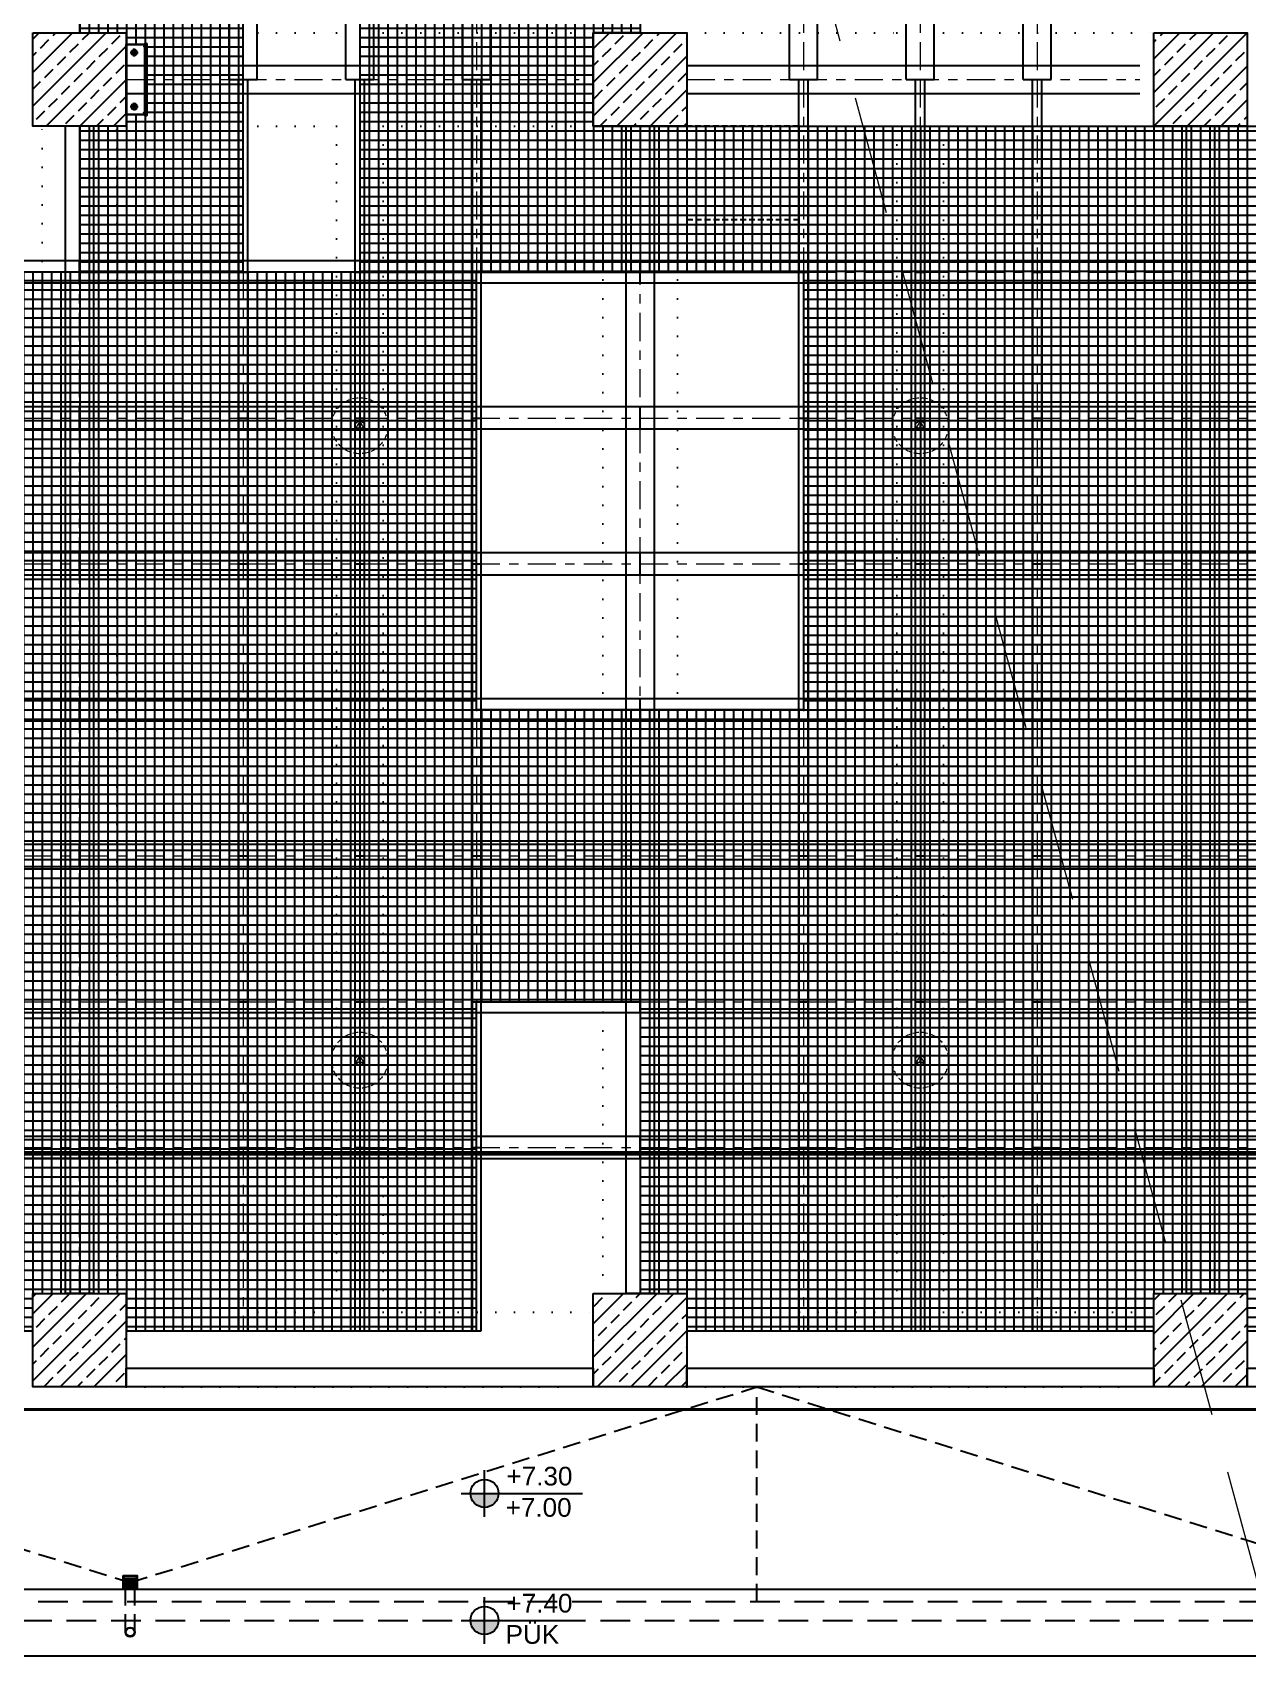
# Model space of a CAD drawing. Header units: centimetres. Extents: x 405564 to 502064, y 46284 to 60634.
# Drawn here: x 446450 to 447750, y 51776 to 53533 of the extents above; entities that cross this region are included whole.
import ezdxf
from ezdxf.enums import TextEntityAlignment as Align
from ezdxf.xclip import XClip

# ---------------------------------------------------------------- set-up
doc = ezdxf.new("R2010")
doc.units = ezdxf.units.CM
doc.header["$XCLIPFRAME"] = 0
for name, pattern in [('ACAD_ISO07W100', [3, 0, -3]), ('BORDER', [1.75, 0.5, -0.25, 0.5, -0.25, 0, -0.25]), ('DASHDOT', [25.4, 12.7, -6.35, 0, -6.35]), ('DASHED', [19.05, 12.7, -6.35]), ('DASHED2', [9.525, 6.35, -3.175]), ('DOT', [0.25, 0, -0.25]), ('HIDDEN', [9.525, 6.35, -3.175]), ('XKITLINE03', [6, 3, -1, 1, -1])]:
    doc.linetypes.add(name, pattern=pattern)
doc.layers.get('0').update_dxf_attribs({"color": 8, "lineweight": 9})
for name, color, linetype, lineweight in [('---___EB_draft00_ALTYAPI_helikoptermania', 8, 'Continuous', 0), ('---___EB_draft00_parselsiniri', 8, 'BORDER', 9), ('0-KRCN-AYDINLATMA-130426', 8, 'Continuous', 9), ('0-KRCN-MİMARİ-220526', 8, 'Continuous', 9)]:
    doc.layers.add(name, color=color, linetype=linetype, lineweight=lineweight)
for name, color, linetype in [('AS_DOS_SAFT', 8, 'Continuous'), ('AS_DOS_TERAS_UST', 8, 'ACAD_ISO07W100'), ('AS_DUV_CIMENTO ESASLI PANEL CEPHE KAPLAMASI', 8, 'Continuous'), ('AS_DUV_GAZBETON', 8, 'Continuous'), ('AS_GOR_UZAK2', 8, 'Continuous'), ('AS_PRFL_CELIK', 8, 'Continuous'), ('AS_PRFL_CELIK AKS', 8, 'Continuous'), ('AS_PRFL_CELIK KEDI YOLU', 8, 'Continuous'), ('AS_PRFL_CELIK PLATFORM IZGARA', 8, 'Continuous'), ('AS_SMB_KOT', 8, 'Continuous'), ('AS_TA_BETONARME', 5, 'Continuous'), ('AS_TA_HIDDEN', 8, 'HIDDEN'), ('AS_TA_TARAMA', 8, 'Continuous'), ('AS_TEFR_MEK_YANGIN DOLAP TIP1 STANDART', 8, 'Continuous'), ('AS_TES_SUZGEC', 171, 'Continuous')]:
    doc.layers.add(name, color=color, linetype=linetype)
doc.styles.add('2', font='arial.ttf', dxfattribs={"width": 0.9, "height": 200})
doc.styles.add('_yazı-50', font='arial.ttf')
pattern_1 = [(0, (-443149.746, -16832.563), (0, 10), []), (90, (-443149.746, -16832.563), (-10, 6e-16), [])]
pattern_2 = [(225, (17560.68, -7819.299), (17.96051, -17.96051), []), (225, (17542.72, -7819.299), (17.96051, -17.96051), [12.7, -6.35])]

# ---------------------------------------------------------------- blocks, each defined once
blk = doc.blocks.new('KD')
at = {"layer": '0-KRCN-AYDINLATMA-130426'}
for p, q in [((0, 5), (-4.3, -2.5)), ((4.3, -2.5), (0, 5)), ((4.3, -2.5), (-4.3, -2.5))]:
    blk.add_line(p, q, dxfattribs=at)
at = {"layer": '0-KRCN-AYDINLATMA-130426', "linetype": 'HIDDEN'}
blk.add_circle((0, 0), 30, dxfattribs=at)
at = {"layer": '0-KRCN-AYDINLATMA-130426'}
blk.add_circle((0, 0), 5, dxfattribs=at)
at = {"layer": '0-KRCN-AYDINLATMA-130426', "style": '2'}
blk.add_text('D', height=3.36, dxfattribs=at).set_placement((0, 0), align=Align.MIDDLE_CENTER)
blk = doc.blocks.new('G$C27E741DA')
at = {"layer": '0-KRCN-AYDINLATMA-130426'}
for p in [(8735.7, 5977.8), (9335.7, 5977.8), (8735.7, 5298.5), (9335.7, 5298.5)]:
    blk.add_blockref('KD', p, dxfattribs=at)
blk = doc.blocks.new('PLATFORM IZGARASI VE KEDI YOLU YERLESIMI')
at = {"layer": 'AS_PRFL_CELIK KEDI YOLU', "transparency": 33554687}
h = blk.add_hatch(dxfattribs=at)
h.set_pattern_fill('_USER', color=15, scale=10, double=1, pattern_type=0)
h.set_pattern_definition(pattern_1)
h.paths.add_polyline_path([(7550, -2400), (7500, -2400), (7500, -2300), (7550, -2300), (7550, -1900), (7975, -1900), (7975, -2175), (8100, -2175), (8100, -1900), (8100, -1800), (8100, -1250), (7975, -1250), (7975, -1800), (7125, -1800), (7125, -950), (7250, -950), (7250, -750), (7125, -750), (7125, -800), (6050, -800), (6050, -750), (5924.6, -750), (5924.6, -800), (3050, -800), (3050, -550), (2925, -550), (2925, -800), (1975, -800), (1975, -550), (1850, -550), (1850, -800), (1125, -800), (1125, -900), (1250, -900), (1250, -950), (1375, -950), (1375, -900), (6950, -900), (6950, -1250), (6775, -1250), (6775, -1400), (6950, -1400), (6950, -1700), (7000, -1700), (7000, -1800), (3900, -1800), (3900, -1700), (3950, -1700), (3950, -1550), (3775, -1550), (3775, -1800), (615, -1800), (615, -1900), (1190, -1900), (1190, -1940), (1290, -1940), (1290, -1900), (2450, -1900), (2450, -2175), (1725, -2175), (1725, -2700), (1550, -2700), (1550, -2850), (1850, -2850), (1850, -2275), (2575, -2275), (2575, -1900), (3350, -1900), (3350, -2300), (3400, -2300), (3400, -2400), (3350, -2400), (3350, -3300), (3400, -3300), (3400, -3400), (3350, -3400), (3350, -3556.2), (3525, -3556.2), (3525, -3000), (3650, -3000), (3650, -2850), (3525, -2850), (3525, -1900), (4850, -1900), (4850, -2350), (4725, -2350), (4725, -2545), (4850, -2545), (4850, -2850), (4975, -2850), (4975, -1900), (7375, -1900), (7375, -2350), (7000, -2350), (7000, -2400), (6950, -2400), (6950, -3000), (6775, -3000), (6775, -2850), (6650, -2850), (6650, -3000), (6650, -3150), (6950, -3150), (6950, -3300), (7000, -3300), (7000, -3400), (6950, -3400), (6950, -4337.5), (6525, -4337.5), (6525, -4493.7), (7125, -4493.7), (7125, -3712.5), (7250, -3712.5), (7250, -3556.2), (7125, -3556.2), (7125, -2550), (7375, -2550), (7375, -2700), (7975, -2700), (7975, -3000), (8100, -3000), (8100, -2550), (7550, -2550)])
at = {"layer": 'AS_PRFL_CELIK PLATFORM IZGARA', "transparency": 33554687}
h = blk.add_hatch(dxfattribs=at)
h.set_pattern_fill('_USER', color=256, scale=10, double=1, pattern_type=0)
h.set_pattern_definition([(0, (-443149.746, -56832.563), (0, 10), []), (90, (-443149.746, -56832.563), (-10, 6e-16), [])])
h.paths.add_polyline_path([(1550, -2400), (1500, -2400), (1500, -2100), (1290, -2100), (1290, -1940), (720, -1940), (720, -2100), (1155, -2100), (1155, -2350), (50, -2350), (50, -4025), (220, -4025), (220, -4690), (900, -4690), (900, -4650), (1000, -4650), (1000, -4690), (1500, -4690), (1500, -4650), (1600, -4650), (1600, -4690), (2100, -4690), (2100, -4650), (2200, -4650), (2200, -4690), (2700, -4690), (2700, -4650), (2800, -4650), (2800, -4690), (3300, -4690), (3300, -4650), (3400, -4650), (3400, -4690), (3775, -4690), (3775, -4337.5), (3950, -4337.5), (3950, -4025), (3775, -4025), (3775, -3556.2), (3650, -3556.2), (2575, -3556.2), (2575, -3000), (2150, -3000), (2150, -2400), (2100, -2400), (2100, -2350), (1850, -2350), (1850, -2850), (1550, -2850)])
h.paths.add_polyline_path([(900, -3300), (1000, -3300), (1000, -3400), (900, -3400)], flags=16)
h.paths.add_polyline_path([(1500, -3300), (1600, -3300), (1600, -3400), (1500, -3400)], flags=16)
h.paths.add_polyline_path([(1550, -3556.2), (1850, -3556.2), (1850, -3868.7), (1550, -3868.7)], flags=16)
h.paths.add_polyline_path([(1975, -3150), (2150, -3150), (2150, -3300), (2100, -3300), (2100, -3350), (1975, -3350)], flags=16)
h.paths.add_polyline_path([(2150, -3868.7), (2575, -3868.7), (2575, -4025), (2150, -4025)], flags=16)
h = blk.add_hatch(dxfattribs=at)
h.set_pattern_fill('_USER', color=256, scale=10, double=1, pattern_type=0)
h.set_pattern_definition(pattern_1)
h.paths.add_polyline_path([(6525, -4337.5), (6175, -4337.5), (6175, -3556.2), (6650, -3556.2), (6650, -3000), (6350, -3000), (6350, -2850), (6775, -2850), (6775, -3000), (6950, -3000), (6950, -2400), (6900, -2400), (6900, -2350), (6775, -2350), (6775, -2550), (4975, -2550), (4975, -2850), (4725, -2850), (4725, -2350), (4600, -2350), (4600, -2400), (4500, -2400), (4500, -2350), (4000, -2350), (4000, -2400), (3900, -2400), (3900, -2350), (3775, -2350), (3775, -2850), (3650, -2850), (3650, -3556.2), (4125, -3556.2), (4125, -4025), (3950, -4025), (3950, -4650), (4000, -4650), (4000, -4690), (4500, -4690), (4500, -4650), (4600, -4650), (4600, -4690), (4725, -4690), (4725, -4025), (5450, -4025), (5450, -4337.5), (4975, -4337.5), (4975, -4690), (5100, -4690), (5100, -4650), (5200, -4650), (5200, -4690), (5700, -4690), (5700, -4650), (5800, -4650), (5800, -4690), (6300, -4690), (6300, -4650), (6400, -4650), (6400, -4690), (6525, -4690)])
h.paths.add_polyline_path([(5925, -3150), (5925, -3400), (5450, -3400), (5450, -3350), (5200, -3350), (5200, -3400), (3900, -3400), (3900, -3300), (3950, -3300), (3950, -3150)], flags=16)
h.paths.add_polyline_path([(6300, -3300), (6400, -3300), (6400, -3400), (6300, -3400)], flags=16)
at = {"layer": 'AS_PRFL_CELIK KEDI YOLU', "color": 4}
blk.add_lwpolyline([(1850, -2275), (2575, -2275), (2575, -1900), (3350, -1900), (3350, -2300), (3400, -2300), (3400, -2400), (3350, -2400), (3350, -3300), (3400, -3300), (3400, -3400), (3350, -3400), (3350, -3556.2), (3525, -3556.2), (3525, -3000), (3650, -3000), (3650, -2850), (3525, -2850), (3525, -1900), (4850, -1900)], dxfattribs=at)
at = {"layer": 'AS_PRFL_CELIK PLATFORM IZGARA'}
for points in [[(2200, -4690), (2700, -4690), (2700, -4650), (2800, -4650), (2800, -4690), (3300, -4690), (3300, -4650), (3400, -4650), (3400, -4690), (3775, -4690), (3775, -4337.5), (3950, -4337.5), (3950, -4025), (3775, -4025), (3775, -3556.2), (2575, -3556.2), (2575, -3000), (2150, -3000)], [(4725, -2350), (4600, -2350), (4600, -2400), (4500, -2400), (4500, -2350), (4000, -2350), (4000, -2400), (3900, -2400), (3900, -2350), (3775, -2350), (3775, -2850), (3650, -2850), (3650, -3556.2), (4125, -3556.2), (4125, -4025), (3950, -4025), (3950, -4650), (4000, -4650), (4000, -4690), (4500, -4690), (4500, -4650), (4600, -4650), (4600, -4690), (4725, -4690)]]:
    blk.add_lwpolyline(points, dxfattribs=at)
blk.add_lwpolyline([(5925, -3400), (5925, -3150), (3950, -3150), (3950, -3300), (3900, -3300), (3900, -3400), (5200, -3400), (5200, -3350), (5450, -3350), (5450, -3400)], close=True, dxfattribs=at)
blk = doc.blocks.new('OPK-site-surrounding-R01')
at = {"layer": '---___EB_draft00_ALTYAPI_helikoptermania', "linetype": 'DASHED', "ltscale": 10}
blk.add_lwpolyline([(1451.4, 6572.4), (5376.1, -7919.4)], dxfattribs=at)
at = {"layer": '---___EB_draft00_parselsiniri', "linetype": 'DASHDOT', "ltscale": 5, "const_width": 5, "flags": 128}
blk.add_lwpolyline([(-303.7, 52.5), (22545.3, 391.1), (23723.4, -711), (24047.6, -4450), (-299.9, -4450)], close=True, dxfattribs=at)
blk = doc.blocks.new('catı suzgec tip')
for p, q in [((-6.5, 6.5), (6.5, 6.5)), ((-6.5, -6.5), (-6.5, 6.5)), ((-6.5, 4), (6.5, 4)), ((-6.5, 2), (6.5, 2)), ((-6.5, 0), (6.5, 0)), ((6.5, 6.5), (6.5, -6.5)), ((-6.5, -2), (6.5, -2)), ((-6.5, -4), (6.5, -4)), ((6.5, -6.5), (-6.5, -6.5))]:
    blk.add_line(p, q)
blk.add_lwpolyline([(-7.5, 7.5), (7.5, 7.5), (7.5, -7.5), (-7.5, -7.5)], close=True)
blk = doc.blocks.new('catı yagmur inis tip')
at = {"linetype": 'ByBlock'}
for radius in [5, 4.5]:
    blk.add_circle((0, 0), radius, dxfattribs=at)
blk = doc.blocks.new('kot01')
at = {"layer": 'AS_SMB_KOT'}
h = blk.add_hatch(color=8, dxfattribs=at)
edge = h.paths.add_edge_path()
edge.add_arc((0, 0), 0.3, 180, 360)
edge.add_line((0.3, 0), (-0.3, 0))
for p, q in [((0, -0.5), (0, 0.5)), ((-0.5, 0), (2.1, 0))]:
    blk.add_line(p, q, dxfattribs=at)
blk.add_circle((0, 0), 0.3, dxfattribs=at)
at = {"layer": 'AS_SMB_KOT', "style": '_yazı-50'}
for tag, p in [('INCE', (0.434, 0.1)), ('KABA', (0.434, -0.5))]:
    blk.add_attdef(tag, p, '', height=0.4, dxfattribs=at)
blk = doc.blocks.new('YANGIN DOLAP TIP1 75X100X20 PLAN')
blk.add_wipeout([(0, -22), (38.3, -22), (38.4, -22), (38.4, -21.9), (38.5, -21.9), (38.5, -21.8), (38.5, -20.2), (38.5, -20.1), (38.4, -20.1), (38.4, -20), (38.3, -20), (37.5, -20), (37.5, 0), (0, 0), (-37.5, 0), (-37.5, -20), (-38.3, -20), (-38.4, -20), (-38.4, -20.1), (-38.5, -20.1), (-38.5, -20.2), (-38.5, -21.8), (-38.5, -21.9), (-38.4, -21.9), (-38.4, -22), (-38.3, -22)])
for p, q in [((-24.8, -8.5), (-33.2, -8.5)), ((-29, -4.2), (-29, -12.8)), ((24.8, -8.5), (33.2, -8.5)), ((29, -4.3), (29, -12.8)), ((37.5, -20), (-37.5, -20))]:
    blk.add_line(p, q)
blk.add_lwpolyline([(37.5, 0), (-37.5, 0), (-37.5, -20), (-35.4, -20), (-35.4, -18.8), (-35.5, -18.8), (-35.5, -19.9), (-37.4, -19.9), (-37.4, -0.1), (37.4, -0.1), (37.4, -19.9), (35.5, -19.9), (35.5, -18.8), (35.4, -18.8), (35.4, -20), (37.5, -20)], close=True)
blk.add_lwpolyline([(-37.5, -20), (-38.3, -20, 0.414214), (-38.5, -20.2), (-38.5, -21.8, 0.414214), (-38.3, -22), (38.3, -22, 0.414214), (38.5, -21.8), (38.5, -20.2, 0.414214), (38.3, -20), (37.5, -20), (37.5, -20.1), (38.3, -20.1, -0.414214), (38.4, -20.2), (38.4, -21.8, -0.414214), (38.3, -21.9), (-38.3, -21.9, -0.414214), (-38.4, -21.8), (-38.4, -20.2, -0.414214), (-38.3, -20.1), (-37.5, -20.1)], format="xyb", close=True)
for centre, radius in [((-29, -8.5), 3.15), ((-29, -8.5), 1.85), ((29, -8.5), 3.15), ((29, -8.5), 1.85)]:
    blk.add_circle(centre, radius)
blk = doc.blocks.new('A$C48c69b65')
at = {"layer": 'AS_PRFL_CELIK'}
for p, q in [((3510, -3350), (3510, -2350)), ((3540, -3350), (3540, -2350)), ((3635, -3350), (3635, -2350)), ((3665, -3350), (3665, -2350)), ((3760, -3350), (3760, -2350)), ((3790, -3350), (3790, -2350)), ((4110, -3350), (4110, -2350)), ((4140, -3350), (4140, -2350)), ((4235, -3350), (4235, -2350)), ((4265, -3350), (4265, -2350)), ((4360, -3350), (4360, -2350)), ((4390, -3350), (4390, -2350)), ((3400, -3335), (3885, -3335)), ((4000, -3335), (4485, -3335)), ((3510, -3350), (3540, -3350)), ((3520, -3556.2), (3520, -3350)), ((3520, -3350), (3530, -3350)), ((3530, -3556.2), (3530, -3350)), ((3635, -3350), (3665, -3350)), ((3645, -3556.2), (3645, -3350)), ((3645, -3350), (3655, -3350)), ((3655, -3556.2), (3655, -3350)), ((3760, -3350), (3790, -3350)), ((3770, -3556.2), (3770, -3350)), ((3770, -3350), (3780, -3350)), ((3780, -3556.2), (3780, -3350)), ((4110, -3350), (4140, -3350)), ((4120, -3556.2), (4120, -3350)), ((4120, -3350), (4130, -3350)), ((4130, -3556.2), (4130, -3350)), ((4235, -3350), (4265, -3350)), ((4245, -3556.2), (4245, -3350)), ((4245, -3350), (4255, -3350)), ((4255, -3556.2), (4255, -3350)), ((4360, -3350), (4390, -3350)), ((4370, -3556.2), (4370, -3350)), ((4370, -3350), (4380, -3350)), ((4380, -3556.2), (4380, -3350)), ((3400, -3365), (3885, -3365)), ((4000, -3365), (4485, -3365)), ((3335, -4650), (3335, -3400)), ((3365, -3400), (3365, -4650)), ((3935, -4650), (3935, -3400)), ((3965, -3400), (3965, -4650)), ((4535, -4650), (4535, -3400)), ((4565, -3400), (4565, -4650)), ((7535, -3544.2), (950, -3544.2)), ((3350, -3568.2), (3350, -3544.2)), ((3950, -3568.2), (3950, -3544.2)), ((4550, -3568.2), (4550, -3544.2)), ((3520, -4493.7), (3520, -3556.2)), ((3520, -3556.2), (3530, -3556.2)), ((3520, -3556.2), (3530, -3556.2)), ((3530, -4493.7), (3530, -3556.2)), ((3645, -4493.7), (3645, -3556.2)), ((3645, -3556.2), (3655, -3556.2)), ((3645, -3556.2), (3655, -3556.2)), ((3655, -4493.7), (3655, -3556.2)), ((3770, -4493.7), (3770, -3556.2)), ((3770, -3556.2), (3780, -3556.2)), ((3770, -3556.2), (3780, -3556.2)), ((3780, -4493.7), (3780, -3556.2)), ((4120, -4493.7), (4120, -3556.2)), ((4120, -3556.2), (4130, -3556.2)), ((4120, -3556.2), (4130, -3556.2)), ((4130, -4493.7), (4130, -3556.2)), ((4245, -4493.7), (4245, -3556.2)), ((4245, -3556.2), (4255, -3556.2)), ((4245, -3556.2), (4255, -3556.2)), ((4255, -4493.7), (4255, -3556.2)), ((4370, -3556.2), (4380, -3556.2)), ((4370, -3556.2), (4380, -3556.2)), ((4370, -4493.7), (4370, -3556.2)), ((4380, -4493.7), (4380, -3556.2)), ((7535, -3568.2), (950, -3568.2)), ((7535, -3700.5), (950, -3700.5)), ((3350, -3724.5), (3350, -3700.5)), ((3950, -3724.5), (3950, -3700.5)), ((4550, -3724.5), (4550, -3700.5)), ((3520, -3712.5), (3530, -3712.5)), ((3645, -3712.5), (3655, -3712.5)), ((3770, -3712.5), (3780, -3712.5)), ((4120, -3712.5), (4130, -3712.5)), ((4245, -3712.5), (4255, -3712.5)), ((4370, -3712.5), (4380, -3712.5)), ((7535, -3724.5), (950, -3724.5)), ((7535, -3856.7), (950, -3856.7)), ((3350, -3880.7), (3350, -3856.7)), ((3950, -3880.7), (3950, -3856.7)), ((4550, -3880.7), (4550, -3856.7)), ((7535, -3880.7), (950, -3880.7)), ((3520, -3868.7), (3530, -3868.7)), ((3645, -3868.7), (3655, -3868.7)), ((3770, -3868.7), (3780, -3868.7)), ((4120, -3868.7), (4130, -3868.7)), ((4245, -3868.7), (4255, -3868.7)), ((4370, -3868.7), (4380, -3868.7)), ((7535, -4013), (950, -4013)), ((3350, -4037), (3350, -4013)), ((3950, -4037), (3950, -4013)), ((4550, -4037), (4550, -4013)), ((7535, -4037), (950, -4037)), ((3520, -4025), (3530, -4025)), ((3645, -4025), (3655, -4025)), ((3770, -4025), (3780, -4025)), ((4120, -4025), (4130, -4025)), ((4245, -4025), (4255, -4025)), ((4370, -4025), (4380, -4025)), ((7535, -4169.2), (950, -4169.2)), ((3350, -4193.2), (3350, -4169.2)), ((3950, -4193.2), (3950, -4169.2)), ((4550, -4193.2), (4550, -4169.2)), ((7535, -4193.2), (950, -4193.2)), ((3520, -4181.2), (3530, -4181.2)), ((3645, -4181.2), (3655, -4181.2)), ((3770, -4181.2), (3780, -4181.2)), ((4120, -4181.2), (4130, -4181.2)), ((4245, -4181.2), (4255, -4181.2)), ((4370, -4181.2), (4380, -4181.2)), ((7535, -4325.5), (950, -4325.5)), ((3350, -4349.5), (3350, -4325.5)), ((3520, -4337.5), (3530, -4337.5)), ((3645, -4337.5), (3655, -4337.5)), ((3770, -4337.5), (3780, -4337.5)), ((3950, -4349.5), (3950, -4325.5)), ((4120, -4337.5), (4130, -4337.5)), ((4245, -4337.5), (4255, -4337.5)), ((4370, -4337.5), (4380, -4337.5)), ((4550, -4349.5), (4550, -4325.5)), ((7535, -4349.5), (950, -4349.5)), ((7535, -4481.7), (950, -4481.7)), ((3350, -4505.7), (3350, -4481.7)), ((3520, -4690), (3520, -4493.7)), ((3520, -4493.7), (3530, -4493.7)), ((3520, -4493.7), (3530, -4493.7)), ((3530, -4690), (3530, -4493.7)), ((3645, -4690), (3645, -4493.7)), ((3645, -4493.7), (3655, -4493.7)), ((3645, -4493.7), (3655, -4493.7)), ((3655, -4690), (3655, -4493.7)), ((3770, -4690), (3770, -4493.7)), ((3770, -4493.7), (3780, -4493.7)), ((3770, -4493.7), (3780, -4493.7)), ((3780, -4690), (3780, -4493.7)), ((3950, -4505.7), (3950, -4481.7)), ((4120, -4690), (4120, -4493.7)), ((4120, -4493.7), (4130, -4493.7)), ((4120, -4493.7), (4130, -4493.7)), ((4130, -4690), (4130, -4493.7)), ((4245, -4690), (4245, -4493.7)), ((4245, -4493.7), (4255, -4493.7)), ((4245, -4493.7), (4255, -4493.7)), ((4255, -4690), (4255, -4493.7)), ((4370, -4690), (4370, -4493.7)), ((4370, -4493.7), (4380, -4493.7)), ((4370, -4493.7), (4380, -4493.7)), ((4380, -4690), (4380, -4493.7)), ((4550, -4505.7), (4550, -4481.7)), ((7535, -4505.7), (950, -4505.7)), ((3365, -4650), (3335, -4650)), ((3342.5, -4650), (3342.5, -4650)), ((3357.5, -4650), (3357.5, -4650)), ((3965, -4650), (3935, -4650)), ((3942.5, -4650), (3942.5, -4650)), ((3957.5, -4650), (3957.5, -4650)), ((4565, -4650), (4535, -4650)), ((4542.5, -4650), (4542.5, -4650)), ((4557.5, -4650), (4557.5, -4650)), ((3520, -4690), (3530, -4690)), ((3645, -4690), (3655, -4690)), ((3770, -4690), (3780, -4690)), ((4120, -4690), (4130, -4690)), ((4245, -4690), (4255, -4690)), ((4370, -4690), (4380, -4690))]:
    blk.add_line(p, q, dxfattribs=at)
at = {"layer": 'AS_PRFL_CELIK AKS', "linetype": 'XKITLINE03', "lineweight": 0, "ltscale": 10}
for p, q in [((3525, -2350), (3525, -3350)), ((3650, -2350), (3650, -3350)), ((3775, -2350), (3775, -3350)), ((4125, -2350), (4125, -3350)), ((4250, -2350), (4250, -3350)), ((4375, -2350), (4375, -3350)), ((3400, -3350), (3885, -3350)), ((3525, -3350), (3525, -3556.2)), ((3650, -3350), (3650, -3556.2)), ((3775, -3350), (3775, -3556.2)), ((4000, -3350), (4485, -3350)), ((4125, -3350), (4125, -3556.2)), ((4250, -3350), (4250, -3556.2)), ((4375, -3350), (4375, -3556.2)), ((3350, -4650), (3350, -3400)), ((3950, -4650), (3950, -3400)), ((4550, -4650), (4550, -3400)), ((50, -3556.2), (7535, -3556.2)), ((3525, -3556.2), (3525, -4493.7)), ((3650, -3556.2), (3650, -4493.7)), ((3775, -3556.2), (3775, -4493.7)), ((4125, -3556.2), (4125, -4493.7)), ((4250, -3556.2), (4250, -4493.7)), ((4375, -3556.2), (4375, -4493.7)), ((50, -3712.5), (7535, -3712.5)), ((50, -3868.7), (7535, -3868.7)), ((50, -4025), (7535, -4025)), ((50, -4181.2), (7535, -4181.2)), ((50, -4337.5), (7535, -4337.5)), ((50, -4493.7), (7535, -4493.7)), ((3525, -4493.7), (3525, -4690)), ((3650, -4493.7), (3650, -4690)), ((3775, -4493.7), (3775, -4690)), ((4125, -4493.7), (4125, -4690)), ((4250, -4493.7), (4250, -4690)), ((4375, -4493.7), (4375, -4690))]:
    blk.add_line(p, q, dxfattribs=at)
blk = doc.blocks.new('A$C6A10300A')
at = {"layer": 'AS_DOS_TERAS_UST', "linetype": 'DOT', "ltscale": 80}
for p, q in [((8485.68, -8551.45), (8985.68, -8551.45)), ((9085.68, -8551.45), (9585.68, -8551.45))]:
    blk.add_line(p, q, dxfattribs=at)
at = {"layer": 'AS_DUV_GAZBETON'}
for points in [[(8985.68, -8551.45), (8485.68, -8551.45), (8485.68, -8531.45), (8985.68, -8531.45)], [(9585.68, -8551.45), (9085.68, -8551.45), (9085.68, -8531.45), (9585.68, -8531.45)], [(10185.68, -8551.45), (9685.68, -8551.45), (9685.68, -8531.45), (10185.68, -8531.45)]]:
    blk.add_lwpolyline(points, close=True, dxfattribs=at)
at = {"layer": 'AS_GOR_UZAK2'}
blk.add_lwpolyline([(13160.68, -8768.45), (5160.68, -8768.45), (5160.68, -8839.45), (13160.68, -8839.45)], close=True, dxfattribs=at)
at = {"layer": 'AS_TA_HIDDEN', "ltscale": 5}
blk.add_lwpolyline([(5135.68, -8801.45), (13185.68, -8801.45), (13185.68, -8781.45), (5135.68, -8781.45)], close=True, dxfattribs=at)
at = {"layer": 'AS_TES_SUZGEC', "linetype": 'HIDDEN', "ltscale": 3}
blk.add_line((9160.68, -8781.45), (9160.68, -8551.45), dxfattribs=at)
for points in [[(7819.01, -8551.45), (8489.85, -8760.95), (9160.68, -8551.45)], [(9160.68, -8551.45), (9831.51, -8760.95), (10502.35, -8551.45)], [(8484.85, -8813.95), (8484.85, -8760.95)], [(8494.85, -8813.95), (8494.85, -8760.95)]]:
    blk.add_lwpolyline(points, dxfattribs=at)
at = {"layer": 'AS_PRFL_CELIK'}
blk.add_blockref('PLATFORM IZGARASI VE KEDI YOLU YERLESIMI', (5085.68, -3801.45), dxfattribs=at)
at = {"layer": 'AS_SMB_KOT'}
ref = blk.add_blockref('kot01', (8869.21, -8665.43), dxfattribs=dict(at, xscale=50, yscale=50, zscale=50))
ref.add_attrib('INCE', '+7.30', dxfattribs={"layer": '0', "color": 1, "height": 20, "style": '_yazı-50'}).set_placement((8892.67, -8662.93), align=Align.BOTTOM_LEFT)
ref.add_attrib('KABA', '+7.00', (8891.76, -8690.43), dxfattribs={"layer": '0', "height": 20, "style": '_yazı-50'})
ref = blk.add_blockref('kot01', (8869.21, -8801.45), dxfattribs=dict(at, xscale=50, yscale=50, zscale=50))
ref.add_attrib('INCE', '+7.40', dxfattribs={"layer": '0', "color": 1, "height": 20, "style": '_yazı-50'}).set_placement((8892.67, -8798.95), align=Align.BOTTOM_LEFT)
ref.add_attrib('KABA', 'PÜK', (8891.76, -8826.45), dxfattribs={"layer": '0', "height": 20, "style": '_yazı-50'})
at = {"layer": 'AS_TES_SUZGEC'}
for name, p in [('catı suzgec tip', (8489.85, -8760.95)), ('catı yagmur inis tip', (8489.85, -8813.95))]:
    blk.add_blockref(name, p, dxfattribs=at)
at = {"layer": 'AS_TA_TARAMA'}
h = blk.add_hatch(dxfattribs=at)
h.set_pattern_fill('ANSI33', color=256, scale=4, angle=180)
h.set_pattern_definition(pattern_2)
h.paths.add_polyline_path([(8985.68, -7101.45), (9085.68, -7101.45), (9085.68, -7201.45), (8985.68, -7201.45)], flags=17)
h = blk.add_hatch(dxfattribs=at)
h.set_pattern_fill('ANSI33', color=256, scale=4, angle=180)
h.set_pattern_definition(pattern_2)
h.paths.add_polyline_path([(9585.68, -7101.45), (9685.68, -7101.45), (9685.68, -7201.45), (9585.68, -7201.45)], flags=17)
h = blk.add_hatch(dxfattribs=at)
h.set_pattern_fill('ANSI33', color=256, scale=4, angle=180)
h.set_pattern_definition(pattern_2)
h.paths.add_polyline_path([(8385.68, -8451.45), (8485.68, -8451.45), (8485.68, -8551.45), (8385.68, -8551.45)], flags=17)
h = blk.add_hatch(dxfattribs=at)
h.set_pattern_fill('ANSI33', color=256, scale=4, angle=180)
h.set_pattern_definition(pattern_2)
h.paths.add_polyline_path([(8985.68, -8451.45), (9085.68, -8451.45), (9085.68, -8551.45), (8985.68, -8551.45)], flags=17)
h = blk.add_hatch(dxfattribs=at)
h.set_pattern_fill('ANSI33', color=256, scale=4, angle=180)
h.set_pattern_definition(pattern_2)
h.paths.add_polyline_path([(9585.68, -8451.45), (9685.68, -8451.45), (9685.68, -8551.45), (9585.68, -8551.45)], flags=17)
at = {"layer": 'AS_DOS_SAFT', "linetype": 'DASHED2'}
blk.add_lwpolyline([(9085.68, -7201.45), (9085.68, -7301.45), (9205.68, -7301.45), (9205.68, -7201.45)], close=True, dxfattribs=at)
at = {"layer": 'AS_DOS_TERAS_UST', "linetype": 'DOT', "ltscale": 80}
for p, q in [((8710.68, -7101.45), (8710.68, -6191.45)), ((8760.68, -7101.45), (8760.68, -6191.45)), ((9310.68, -7101.45), (9310.68, -6191.45)), ((9360.68, -7101.45), (9360.68, -6191.45)), ((8485.68, -7101.45), (8710.68, -7101.45)), ((8760.68, -7101.45), (8985.68, -7101.45)), ((9085.68, -7101.45), (9310.68, -7101.45)), ((9360.68, -7101.45), (9585.68, -7101.45)), ((8395.68, -8451.45), (8395.68, -7201.45)), ((8475.68, -8451.45), (8475.68, -7201.45)), ((8485.68, -7201.45), (8710.68, -7201.45)), ((8710.68, -7201.45), (8710.68, -8471.45)), ((8760.68, -7201.45), (8985.68, -7201.45)), ((8760.68, -7201.45), (8760.68, -8471.45)), ((8995.68, -8451.45), (8995.68, -7201.45)), ((9075.68, -8451.45), (9075.68, -7201.45)), ((9085.68, -7201.45), (9310.68, -7201.45)), ((9310.68, -7201.45), (9310.68, -8471.45)), ((9360.68, -7201.45), (9585.68, -7201.45)), ((9360.68, -7201.45), (9360.68, -8471.45)), ((9595.68, -8451.45), (9595.68, -7201.45)), ((9675.68, -8451.45), (9675.68, -7201.45)), ((8160.68, -8471.45), (8385.68, -8471.45)), ((8485.68, -8471.45), (8710.68, -8471.45)), ((8760.68, -8471.45), (8985.68, -8471.45)), ((9085.68, -8471.45), (9310.68, -8471.45)), ((9360.68, -8471.45), (9585.68, -8471.45))]:
    blk.add_line(p, q, dxfattribs=at)
at = {"layer": 'AS_TA_BETONARME'}
for points in [[(8985.68, -7101.45), (9085.68, -7101.45), (9085.68, -7201.45), (8985.68, -7201.45)], [(9585.68, -7101.45), (9685.68, -7101.45), (9685.68, -7201.45), (9585.68, -7201.45)], [(8385.68, -8451.45), (8485.68, -8451.45), (8485.68, -8551.45), (8385.68, -8551.45)], [(8985.68, -8451.45), (9085.68, -8451.45), (9085.68, -8551.45), (8985.68, -8551.45)], [(9585.68, -8451.45), (9685.68, -8451.45), (9685.68, -8551.45), (9585.68, -8551.45)]]:
    blk.add_lwpolyline(points, close=True, dxfattribs=at)
ref = blk.add_blockref('OPK-site-surrounding-R01', (5135.68, -3851.45))
XClip(ref).set_block_clipping_path([(-5135.679684336, -9648.5463532069), (26364.320315664, 3851.4536467931)])
at = {"layer": 'AS_TEFR_MEK_YANGIN DOLAP TIP1 STANDART', "xscale": -1, "rotation": 89.99999999999999}
blk.add_blockref('YANGIN DOLAP TIP1 75X100X20 PLAN', (8485.68, -7151.45), dxfattribs=at)
at = {"layer": 'AS_TA_TARAMA'}
h = blk.add_hatch(dxfattribs=at)
h.set_pattern_fill('ANSI33', color=256, scale=4, angle=180)
h.set_pattern_definition(pattern_2)
h.paths.add_polyline_path([(8385.68, -7101.45), (8485.68, -7101.45), (8485.68, -7201.45), (8385.68, -7201.45)], flags=17)
at = {"layer": 'AS_DUV_CIMENTO ESASLI PANEL CEPHE KAPLAMASI'}
for points in [[(13310.68, -7608.45), (13310.68, -8826.45), (13160.68, -8826.45), (13160.68, -8576.45), (5160.68, -8576.45), (5160.68, -8826.45), (5060.68, -8826.45), (5060.68, -6076.45), (5360.68, -6076.45), (5360.68, -5626.45), (4960.68, -5626.45), (4960.68, -5146.45), (5060.68, -5146.45), (5060.68, -3776.45), (13440.68, -3776.45), (13440.68, -3808.95)], [(13309.43, -7608.45), (13309.43, -8825.2), (13161.93, -8825.2), (13161.93, -8575.2), (5159.43, -8575.2), (5159.43, -8825.2), (5061.93, -8825.2), (5061.93, -6077.7), (5361.93, -6077.7), (5361.93, -5625.2), (4961.93, -5625.2), (4961.93, -5147.7), (5061.93, -5147.7), (5061.93, -3777.7), (13439.43, -3777.7), (13439.43, -3808.95)]]:
    blk.add_lwpolyline(points, dxfattribs=at)
at = {"layer": 'AS_TA_BETONARME'}
blk.add_lwpolyline([(8385.68, -7101.45), (8485.68, -7101.45), (8485.68, -7201.45), (8385.68, -7201.45)], close=True, dxfattribs=at)
blk.add_blockref('A$C48c69b65', (5085.68, -3801.45))

msp = doc.modelspace()

# ---------------------------------------------------------------- block references
at = {"layer": '0-KRCN-AYDINLATMA-130426'}
msp.add_blockref('G$C27E741DA', (438064.1, 47134), dxfattribs=at)

# ---------------------------------------------------------------- next in the draw order: block references
at = {"layer": '0-KRCN-MİMARİ-220526'}
msp.add_blockref('A$C6A10300A', (438064.1, 60634), dxfattribs=at)

doc.saveas('drawing.dxf')
